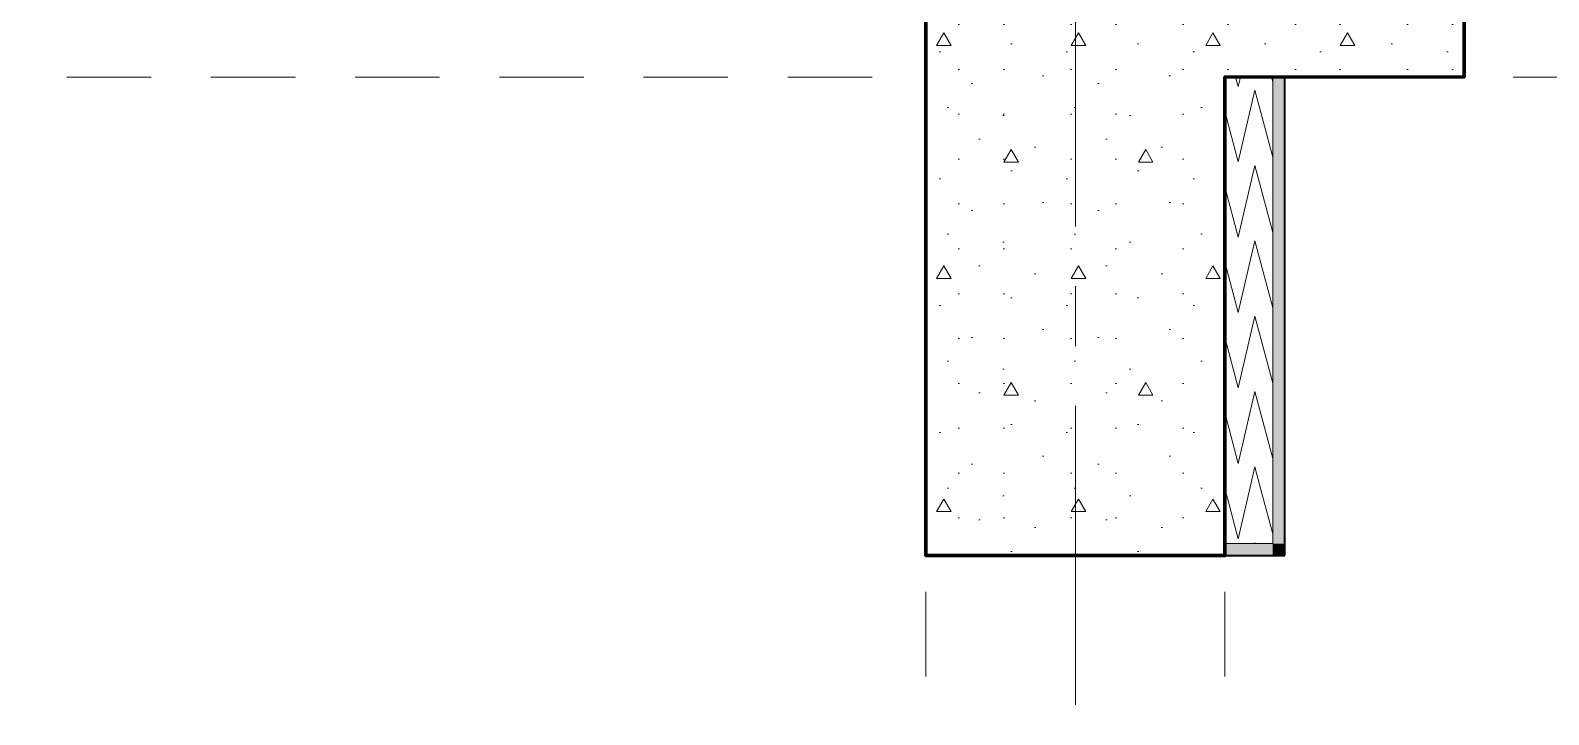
# Model space of a CAD drawing. Header units: inches. Extents: x -19 to 5698, y -728 to 92.
# Drawn here: x 292.072 to 294.611, y 15.834 to 16.978 of the extents above; entities that cross this region are included whole.
import ezdxf

# ---------------------------------------------------------------- set-up
doc = ezdxf.new("R2010")
doc.units = ezdxf.units.IN
doc.header["$MEASUREMENT"] = 0
doc.linetypes.add('Hidden Line', pattern=[0.195611, 0.141111, -0.0545])
doc.linetypes.add('Punto & Raya', pattern=[0.65, 0.5, -0.075, 0, -0.075])
for name, color, linetype in [('02 _ ARQ _ ALB _ Ejes Generales', 251, 'Continuous'), ('08 _ STR _ EXT _ 06 Columnas', 7, 'Continuous'), ('08 _ STR _ EXT _ 09 Vigas', 251, 'Continuous'), ('Estructura - 04 MURO', 7, 'Continuous')]:
    doc.layers.add(name, color=color, linetype=linetype)

# ---------------------------------------------------------------- blocks, each defined once
blk = doc.blocks.new('*X211', base_point=(2412.1771, 0))
at = {"layer": 'Estructura - 04 MURO', "color": 9, "linetype": 'Continuous', "lineweight": 5}
for p, q in [((2428.7499, 16.1999), (2428.751, 16.1959)), ((2428.7786, 16.1684), (2428.7859, 16.1999)), ((2428.8099, 16.1999), (2428.8271, 16.136))]:
    blk.add_line(p, q, dxfattribs=at)
blk = doc.blocks.new('*X212', base_point=(2412.1771, 0))
at = {"layer": 'Estructura - 04 MURO', "color": 9, "linetype": 'Continuous', "lineweight": 5}
for p, q in [((2428.751, 16.1959), (2428.7692, 16.128)), ((2428.7692, 16.128), (2428.7786, 16.1684)), ((2428.7966, 16.1199), (2428.7971, 16.1219)), ((2428.7971, 16.1219), (2428.7976, 16.1199))]:
    blk.add_line(p, q, dxfattribs=at)
blk = doc.blocks.new('*X213', base_point=(2412.1771, 0))
at = {"layer": 'Estructura - 04 MURO', "color": 9, "linetype": 'Continuous', "lineweight": 5}
for p, q in [((2428.7649, 16.9), (2428.7692, 16.884)), ((2428.7692, 16.884), (2428.7729, 16.9)), ((2428.8249, 16.9), (2428.8271, 16.892)), ((2428.7692, 16.758), (2428.7971, 16.8779)), ((2428.7971, 16.8779), (2428.8271, 16.766)), ((2428.7471, 16.8407), (2428.7692, 16.758)), ((2428.7692, 16.632), (2428.7971, 16.7519)), ((2428.7971, 16.7519), (2428.8271, 16.64)), ((2428.7471, 16.7147), (2428.7692, 16.632)), ((2428.7692, 16.506), (2428.7971, 16.6259)), ((2428.7971, 16.6259), (2428.8271, 16.514)), ((2428.7471, 16.5887), (2428.7692, 16.506)), ((2428.7692, 16.38), (2428.7971, 16.4999)), ((2428.7971, 16.4999), (2428.8271, 16.388)), ((2428.7471, 16.4627), (2428.7692, 16.38)), ((2428.7692, 16.254), (2428.7971, 16.3739)), ((2428.7971, 16.3739), (2428.8271, 16.262)), ((2428.7471, 16.3367), (2428.7692, 16.254)), ((2428.7859, 16.1999), (2428.7971, 16.2479)), ((2428.7971, 16.2479), (2428.8099, 16.1999)), ((2428.7471, 16.2107), (2428.7499, 16.1999))]:
    blk.add_line(p, q, dxfattribs=at)

msp = doc.modelspace()

# ---------------------------------------------------------------- hatches: boundary and pattern name
at = {"layer": '08 _ STR _ EXT _ 06 Columnas', "linetype": 'Continuous', "lineweight": 9}
h = msp.add_hatch(dxfattribs=at)
h.set_pattern_fill('HORMIGÓN_EN_MASA_0002', style=0, pattern_type=2)
h.set_pattern_definition([(0, (277.50006, 1e-08), (0, 0.3897114), [0.024375, -0.200625]), (0, (277.61256, 0.19486), (0, 0.3897114), [0.024375, -0.200625]), (60, (277.50006, 1e-08), (-0.3375, 0.194856), [0.024375, -0.200625]), (60, (277.72506, 1e-08), (-0.3375, 0.194856), [0.024375, -0.200625]), (120, (277.52444, 1e-08), (0.3375, 0.194856), [0.024375, -0.200625]), (120, (277.74944, 1e-08), (0.3375, 0.194856), [0.024375, -0.200625]), (0, (277.50006, 0.0375), (0, 0.075), [0, -0.075, 0, -0.1125]), (45, (277.53756, 0.0375), (-0.053033, 0.053033), [0, -0.05625, 0, -0.09375])])
h.paths.add_polyline_path([(294.47, 17.4), (293.57, 17.4), (293.57, 16.0998), (294.07, 16.0999), (294.07, 16.9), (294.47, 16.9001)])
at = {"layer": 'Estructura - 04 MURO', "linetype": 'Continuous', "lineweight": 9}
for points in [[(294.17, 16.1199), (294.17, 16.9), (294.15, 16.9), (294.15, 16.1199)], [(294.15, 16.1199), (294.07, 16.1199), (294.07, 16.0999), (294.15, 16.0999)], [(294.15, 16.1199), (294.17, 16.0999), (294.17, 16.1199)], [(294.15, 16.1199), (294.15, 16.0999), (294.17, 16.0999)]]:
    msp.add_hatch(color=250, dxfattribs=at).paths.add_polyline_path(points)

# ---------------------------------------------------------------- linework, layer by layer
at = {"layer": '02 _ ARQ _ ALB _ Ejes Generales', "color": 251, "linetype": 'Punto & Raya', "lineweight": 13, "true_color": 0x636466}
msp.add_line((293.82, 3.05), (293.82, 44.9), dxfattribs=at)
at = {"layer": '08 _ STR _ EXT _ 06 Columnas', "color": 7, "linetype": 'Continuous', "lineweight": 80, "flags": 128}
msp.add_lwpolyline([(294.47, 17.4), (293.57, 17.4), (293.57, 16.0998), (294.07, 16.0999), (294.07, 16.9), (294.47, 16.9001)], close=True, dxfattribs=at)
at = {"layer": '08 _ STR _ EXT _ 09 Vigas', "color": 251, "linetype": 'Hidden Line', "lineweight": 13, "true_color": 0x636466}
for p, q in [((287.07, 16.9), (293.57, 16.9)), ((293.57, 7.7), (293.57, 16.9)), ((294.07, 16.9), (300.57, 16.9)), ((294.07, 7.7), (294.07, 16.9))]:
    msp.add_line(p, q, dxfattribs=at)
at = {"layer": 'Estructura - 04 MURO', "color": 143, "linetype": 'Continuous', "lineweight": 5}
for p, q in [((294.15, 16.1999), (294.15, 16.9)), ((294.15, 16.1199), (294.15, 16.1999)), ((294.15, 16.1199), (294.15, 16.1999)), ((294.07, 16.1199), (294.15, 16.1199))]:
    msp.add_line(p, q, dxfattribs=at)
at = {"layer": 'Estructura - 04 MURO', "color": 143, "linetype": 'Continuous', "lineweight": 5, "flags": 128}
msp.add_lwpolyline([(294.15, 16.9), (294.07, 16.9)], dxfattribs=at)
at = {"layer": 'Estructura - 04 MURO', "color": 7, "linetype": 'Continuous', "lineweight": 40, "flags": 128}
for points in [[(294.17, 16.9), (294.15, 16.9)], [(294.17, 16.1199), (294.17, 16.9)], [(294.07, 16.0999), (294.17, 16.0999)], [(294.17, 16.0999), (294.17, 16.1199)]]:
    msp.add_lwpolyline(points, dxfattribs=at)

# ---------------------------------------------------------------- block references
at = {"layer": 'Estructura - 04 MURO', "color": 7, "lineweight": 80}
for name in ['*X213', '*X211', '*X212']:
    msp.add_blockref(name, (277.5001, 0), dxfattribs=at)

doc.saveas('drawing.dxf')
